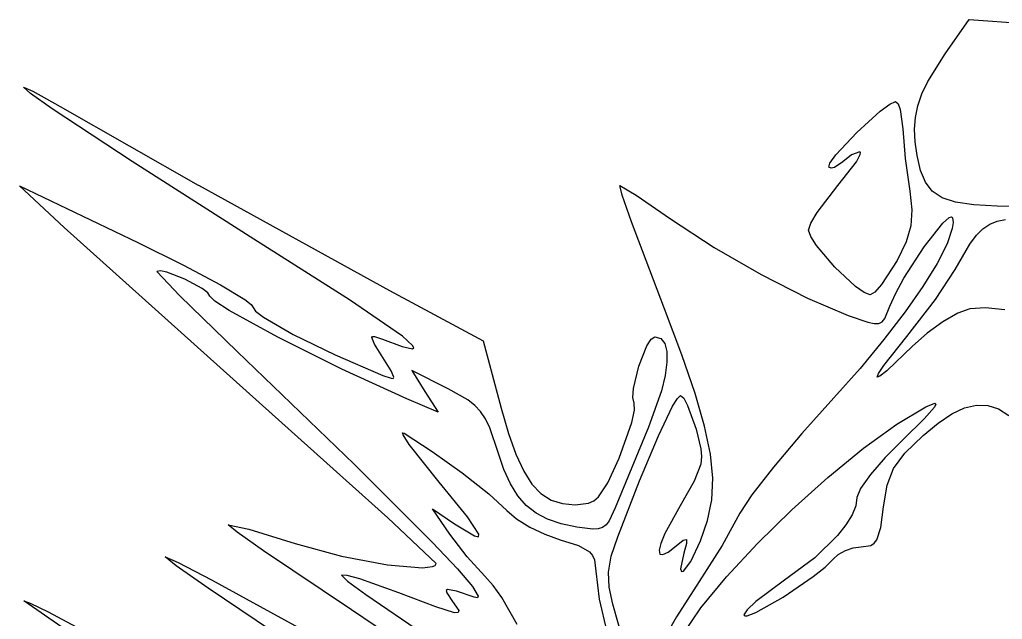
# Model space of a CAD drawing. Extents: x -210 to 584, y -218 to 350.
# Drawn here: x 32.4 to 148.9, y 279.4 to 350.5 of the extents above; entities that cross this region are included whole.
import ezdxf

# ---------------------------------------------------------------- set-up
doc = ezdxf.new("R2010")
doc.units = 0

msp = doc.modelspace()

# ---------------------------------------------------------------- linework, layer by layer
at = {"layer": 'Ebene 1'}
for p, q in [((142.12659, 346.45248), (144.95031, 350.49785)), ((144.95031, 350.49785), (151.9906, 350.0039)), ((140.060459, 343.149722), (142.12659, 346.45248)), ((139.36788, 341.6873), (140.060459, 343.149722)), ((33.657704, 341.743619), (32.828116, 342.482489)), ((32.828116, 342.482489), (33.926282, 342.01568)), ((36.21456, 339.936313), (33.657704, 341.743619)), ((33.926282, 342.01568), (37.152685, 340.20595)), ((138.885205, 340.289053), (139.36788, 341.6873)), ((134.429488, 339.656885), (135.541725, 340.480906)), ((135.541725, 340.480906), (136.24108, 340.79156)), ((136.24108, 340.79156), (136.529295, 340.536104)), ((136.529295, 340.536104), (136.784001, 339.84057)), ((45.708141, 333.665355), (36.21456, 339.936313)), ((37.152685, 340.20595), (53.545885, 330.88926)), ((131.62538, 337.116382), (134.429488, 339.656885)), ((136.784001, 339.84057), (137.08231, 337.55428)), ((138.599621, 338.908634), (138.885205, 340.289053)), ((138.498313, 337.499696), (138.599621, 338.908634)), ((129.146779, 334.465333), (131.62538, 337.116382)), ((137.08231, 337.55428), (137.378189, 334.053321)), ((138.568468, 336.015894), (138.498313, 337.499696)), ((138.79727, 334.41088), (138.568468, 336.015894)), ((131.98341, 334.81523), (131.028736, 334.468979)), ((131.585303, 333.644307), (132.051107, 334.500711)), ((132.089253, 334.733877), (131.98341, 334.81523)), ((132.051107, 334.500711), (132.089253, 334.733877)), ((59.704985, 324.76755), (45.708141, 333.665355)), ((128.31171, 332.99902), (128.441427, 333.50313)), ((128.441427, 333.50313), (129.146779, 334.465333)), ((129.96838, 333.63654), (129.013321, 332.963131)), ((129.39285, 330.82877), (131.585303, 333.644307)), ((131.028736, 334.468979), (129.96838, 333.63654)), ((137.378189, 334.053321), (137.91556, 330.18142)), ((139.204217, 332.625305), (138.79727, 334.41088)), ((128.603664, 332.88197), (128.31171, 332.99902)), ((129.013321, 332.963131), (128.603664, 332.88197)), ((139.768537, 331.222024), (139.204217, 332.625305)), ((140.585333, 330.156586), (139.768537, 331.222024)), ((37.633355, 325.87385), (32.355275, 330.79482)), ((32.355275, 330.79482), (46.365275, 324.08894)), ((53.545885, 330.88926), (53.548285, 330.89226)), ((53.548285, 330.89226), (76.226985, 318.39536)), ((103.822643, 329.676851), (103.53559, 330.83125)), ((103.53559, 330.83125), (105.471324, 329.675768)), ((126.941519, 327.632215), (129.39285, 330.82877)), ((137.91556, 330.18142), (138.177668, 327.94436)), ((141.749708, 329.384541), (140.585333, 330.156586)), ((104.914149, 326.533661), (103.822643, 329.676851)), ((105.471324, 329.675768), (109.53651, 326.89754)), ((143.356765, 328.861439), (141.749708, 329.384541)), ((145.501609, 328.542828), (143.356765, 328.861439)), ((126.195711, 326.363541), (126.941519, 327.632215)), ((138.177668, 327.94436), (138.056401, 326.055666)), ((148.279343, 328.384259), (145.501609, 328.542828)), ((151.78507, 328.34128), (148.279343, 328.384259)), ((108.81738, 316.20095), (104.914149, 326.533661)), ((109.53651, 326.89754), (114.718103, 323.499735)), ((125.92178, 325.54578), (126.195711, 326.363541)), ((139.629859, 323.570324), (141.850952, 326.379981)), ((141.850952, 326.379981), (142.611165, 327.044968)), ((142.611165, 327.044968), (142.853918, 327.122218)), ((142.853918, 327.122218), (142.98614, 327.00253)), ((143.056185, 326.449632), (142.967234, 325.743623)), ((142.98614, 327.00253), (143.056185, 326.449632)), ((147.411489, 326.260989), (148.288618, 326.609011)), ((148.288618, 326.609011), (149.278042, 326.793228)), ((62.300755, 303.72955), (37.633355, 325.87385)), ((126.176701, 324.783145), (125.92178, 325.54578)), ((138.056401, 326.055666), (137.489659, 324.175412)), ((142.967234, 325.743623), (142.340107, 323.914351)), ((145.833968, 324.939364), (146.606619, 325.71562)), ((146.606619, 325.71562), (147.411489, 326.260989)), ((46.365275, 324.08894), (51.779611, 321.406768)), ((71.458423, 317.285173), (59.704985, 324.76755)), ((126.861033, 323.711705), (126.176701, 324.783145)), ((137.489659, 324.175412), (136.41534, 321.96367)), ((145.053498, 323.898679), (145.833968, 324.939364)), ((114.718103, 323.499735), (120.309304, 320.265704)), ((129.035338, 321.148491), (126.861033, 323.711705)), ((137.232956, 319.858745), (139.629859, 323.570324)), ((142.340107, 323.914351), (141.160284, 321.59888)), ((143.30895, 320.88986), (145.053498, 323.898679)), ((136.41534, 321.96367), (134.567605, 319.081796)), ((49.047864, 320.717465), (48.629785, 320.62757)), ((48.629785, 320.62757), (51.337731, 317.73651)), ((49.828741, 320.558155), (49.047864, 320.717465)), ((51.962875, 319.731088), (49.828741, 320.558155)), ((51.779611, 321.406768), (56.164862, 319.060783)), ((131.479511, 318.868307), (129.035338, 321.148491)), ((141.160284, 321.59888), (139.483293, 318.881371)), ((140.988173, 317.337649), (143.30895, 320.88986)), ((54.000169, 318.624702), (51.962875, 319.731088)), ((120.309304, 320.265704), (125.788183, 317.47939)), ((136.252981, 318.066355), (137.232956, 319.858745)), ((54.659996, 318.116243), (54.000169, 318.624702)), ((56.164862, 319.060783), (59.071995, 317.303595)), ((76.226985, 318.39536), (87.310785, 312.43254)), ((132.501178, 318.150654), (131.479511, 318.868307)), ((133.782148, 318.205238), (133.22837, 317.88332)), ((134.567605, 319.081796), (133.782148, 318.205238)), ((139.483293, 318.881371), (137.364657, 315.845989)), ((51.337731, 317.73651), (58.142215, 311.14153)), ((54.908605, 317.71733), (54.659996, 318.116243)), ((55.517622, 317.115585), (54.908605, 317.71733)), ((57.205415, 316.033486), (55.517622, 317.115585)), ((59.071995, 317.303595), (59.830944, 316.724743)), ((77.741843, 312.956145), (71.458423, 317.285173)), ((125.788183, 317.47939), (130.63281, 315.42474)), ((133.22837, 317.88332), (132.501178, 318.150654)), ((133.22837, 317.88332), (133.22837, 317.88332)), ((135.57034, 316.53043), (136.252981, 318.066355)), ((137.58849, 312.93349), (140.988173, 317.337649)), ((62.981764, 312.863295), (57.205415, 316.033486)), ((59.830944, 316.724743), (60.051975, 316.38782)), ((60.051975, 316.38782), (60.322823, 315.929975)), ((60.322823, 315.929975), (61.268035, 315.208829)), ((110.88179, 310.746533), (108.81738, 316.20095)), ((137.364657, 315.845989), (134.859902, 312.576895)), ((134.962343, 315.079679), (135.57034, 316.53043)), ((145.04233, 316.22415), (143.602688, 315.684973)), ((146.887682, 316.340206), (145.04233, 316.22415)), ((149.208296, 316.084641), (146.887682, 316.340206)), ((61.268035, 315.208829), (64.77663, 313.188926)), ((130.63281, 315.42474), (132.943961, 314.627668)), ((134.237011, 314.479036), (134.642493, 314.679396)), ((134.642493, 314.679396), (134.962343, 315.079679)), ((143.602688, 315.684973), (141.844106, 314.665503)), ((132.943961, 314.627668), (133.6896, 314.465995)), ((133.6896, 314.465995), (134.237011, 314.479036)), ((141.844106, 314.665503), (139.989144, 313.311851)), ((70.566534, 309.076897), (62.981764, 312.863295)), ((64.77663, 313.188926), (69.767922, 310.752685)), ((74.118971, 312.811501), (74.196466, 312.943201)), ((74.447049, 312.044854), (74.118971, 312.811501)), ((74.196466, 312.943201), (74.434561, 312.936968)), ((74.434561, 312.936968), (75.391285, 312.60015)), ((75.391285, 312.60015), (77.726985, 311.741859)), ((78.948909, 311.883669), (77.741843, 312.956145)), ((87.310785, 312.43254), (89.461405, 304.451)), ((106.753737, 311.841851), (107.251522, 312.61459)), ((107.251522, 312.61459), (107.700905, 312.9038)), ((107.700905, 312.9038), (108.402498, 312.6998)), ((108.402498, 312.6998), (108.871005, 312.108647)), ((134.859902, 312.576895), (132.024555, 309.158255)), ((134.846304, 309.482803), (137.58849, 312.93349)), ((139.989144, 313.311851), (138.26036, 311.77013)), ((75.421325, 310.45813), (74.447049, 312.044854)), ((77.726985, 311.741859), (78.928408, 311.490969)), ((78.928408, 311.490969), (79.08919, 311.604609)), ((79.08919, 311.604609), (78.948909, 311.883669)), ((105.790765, 309.415144), (106.753737, 311.841851)), ((108.871005, 312.108647), (109.108729, 311.161609)), ((138.26036, 311.77013), (135.20321, 308.864781)), ((58.142215, 311.14153), (72.028692, 297.805272)), ((69.767922, 310.752685), (75.432075, 308.32468)), ((76.405096, 308.859558), (75.421325, 310.45813)), ((109.108729, 311.161609), (109.11797, 309.889958)), ((112.464416, 306.157405), (110.88179, 310.746533)), ((78.288605, 305.54443), (70.566534, 309.076897)), ((76.73425, 308.093688), (76.405096, 308.859558)), ((83.164165, 306.74401), (78.859855, 308.91425)), ((78.859855, 308.91425), (80.427575, 306.43107)), ((105.167588, 306.762384), (105.790765, 309.415144)), ((109.11797, 309.889958), (108.90103, 308.324961)), ((132.024555, 309.158255), (128.91414, 305.67423)), ((134.209303, 308.536064), (134.846304, 309.482803)), ((135.20321, 308.864781), (134.390377, 308.222511)), ((75.432075, 308.32468), (76.409629, 307.976675)), ((76.409629, 307.976675), (76.653609, 307.965564)), ((76.653609, 307.965564), (76.73425, 308.093688)), ((108.90103, 308.324961), (108.46021, 306.49789)), ((134.058201, 308.114453), (134.209303, 308.536064)), ((134.390377, 308.222511), (134.058201, 308.114453)), ((85.497773, 305.423142), (83.164165, 306.74401)), ((105.094547, 305.707081), (105.167588, 306.762384)), ((81.995285, 303.94788), (78.288605, 305.54443)), ((80.427575, 306.43107), (81.995285, 303.94788)), ((86.33757, 304.766694), (85.497773, 305.423142)), ((105.239805, 305.02228), (105.094547, 305.707081)), ((108.46021, 306.49789), (106.916135, 302.1826)), ((109.7997, 304.658455), (110.377063, 305.603271)), ((110.377063, 305.603271), (110.74221, 305.93072)), ((110.74221, 305.93072), (111.10748, 305.617155)), ((111.10748, 305.617155), (111.578953, 304.763363)), ((113.587812, 302.288926), (112.464416, 306.157405)), ((128.91414, 305.67423), (125.113878, 301.437968)), ((87.020458, 304.035179), (86.33757, 304.766694)), ((89.461405, 304.451), (90.3365, 301.452144)), ((104.944709, 302.723668), (105.272665, 304.216555)), ((105.272665, 304.216555), (105.239805, 305.02228)), ((108.108599, 301.141896), (109.7997, 304.658455)), ((111.578953, 304.763363), (112.59709, 301.95652)), ((136.392661, 302.550028), (139.839566, 304.60182)), ((140.858122, 304.565698), (139.63284, 303.177438)), ((139.839566, 304.60182), (140.907616, 305.012523)), ((141.026202, 304.901546), (140.858122, 304.565698)), ((140.907616, 305.012523), (141.026202, 304.901546)), ((142.915472, 303.747581), (144.430493, 304.457999)), ((144.430493, 304.457999), (145.845077, 304.794611)), ((145.845077, 304.794611), (147.178049, 304.75949)), ((147.178049, 304.75949), (148.448232, 304.354708)), ((148.448232, 304.354708), (149.67445, 303.582337)), ((76.007719, 291.419526), (62.300755, 303.72955)), ((87.59226, 303.170304), (87.020458, 304.035179)), ((88.0988, 302.113776), (87.59226, 303.170304)), ((139.63284, 303.177438), (137.173526, 300.76384)), ((141.281191, 302.661286), (142.915472, 303.747581)), ((89.099385, 299.19259), (88.0988, 302.113776)), ((106.916135, 302.1826), (102.974435, 292.61004)), ((103.441985, 298.52871), (104.944709, 302.723668)), ((112.59709, 301.95652), (113.1582, 299.635586)), ((114.274534, 298.996455), (113.587812, 302.288926)), ((132.438132, 299.685379), (136.392661, 302.550028)), ((139.508826, 301.19704), (141.281191, 302.661286)), ((77.823127, 301.273431), (77.765318, 301.502879)), ((77.765318, 301.502879), (77.940185, 301.46712)), ((78.568495, 300.114155), (77.823127, 301.273431)), ((77.940185, 301.46712), (81.284734, 299.312068)), ((90.3365, 301.452144), (91.217185, 298.976716)), ((105.869448, 295.8314), (108.108599, 301.141896)), ((125.113878, 301.437968), (121.74779, 297.445161)), ((137.173526, 300.76384), (135.022736, 298.58239)), ((137.335252, 299.097373), (139.508826, 301.19704)), ((82.100295, 295.66075), (78.568495, 300.114155)), ((113.1582, 299.635586), (113.224821, 298.705985)), ((128.207638, 296.225038), (132.438132, 299.685379)), ((81.284734, 299.312068), (84.845743, 296.75598)), ((89.792715, 297.158889), (89.099385, 299.19259)), ((91.217185, 298.976716), (92.132654, 296.986626)), ((102.099483, 295.587031), (103.441985, 298.52871)), ((113.224821, 298.705985), (113.124188, 297.813553)), ((114.547135, 296.135352), (114.274534, 298.996455)), ((135.022736, 298.58239), (133.265455, 296.554385)), ((135.995231, 297.285215), (137.335252, 299.097373)), ((72.028692, 297.805272), (81.330803, 288.524593)), ((113.124188, 297.813553), (112.347258, 295.789968)), ((121.74779, 297.445161), (119.181203, 294.144914)), ((135.241133, 295.313014), (135.995231, 297.285215)), ((84.845743, 296.75598), (87.998897, 294.267857)), ((90.556667, 295.451046), (89.792715, 297.158889)), ((92.132654, 296.986626), (93.112098, 295.443784)), ((114.42817, 293.560978), (114.547135, 296.135352)), ((123.932835, 292.38617), (128.207638, 296.225038)), ((133.265455, 296.554385), (132.082717, 294.906165)), ((85.455724, 291.554326), (82.100295, 295.66075)), ((91.423648, 294.038277), (90.556667, 295.451046)), ((93.112098, 295.443784), (94.184709, 294.3101)), ((101.001596, 293.911303), (102.099483, 295.587031)), ((103.28279, 289.17732), (105.869448, 295.8314)), ((112.347258, 295.789968), (110.67962, 292.86438)), ((132.082717, 294.906165), (131.655556, 293.86407)), ((134.825326, 292.73322), (135.241133, 295.313014)), ((87.998897, 294.267857), (90.119885, 292.3167)), ((92.426063, 292.889803), (91.423648, 294.038277)), ((94.184709, 294.3101), (95.379681, 293.547485)), ((100.4439, 293.44078), (101.001596, 293.911303)), ((119.181203, 294.144914), (117.77944, 291.98633)), ((131.655556, 293.86407), (131.515368, 292.872323)), ((93.596317, 291.974839), (92.426063, 292.889803)), ((95.379681, 293.547485), (96.726206, 293.117848)), ((96.726206, 293.117848), (98.253475, 292.9831)), ((98.253475, 292.9831), (99.826776, 293.157876)), ((99.826776, 293.157876), (100.4439, 293.44078)), ((102.974435, 292.61004), (102.277884, 291.085718)), ((110.67962, 292.86438), (108.880981, 289.566297)), ((113.940193, 291.12869), (114.42817, 293.560978)), ((131.515368, 292.872323), (131.075022, 291.774517)), ((134.48285, 290.271655), (134.825326, 292.73322)), ((81.734855, 286.00855), (76.007719, 291.419526)), ((83.370415, 289.49727), (81.330855, 292.48544)), ((81.330855, 292.48544), (83.920185, 290.74225)), ((86.826656, 289.503108), (85.455724, 291.554326)), ((90.119885, 292.3167), (91.270127, 291.331862)), ((94.966817, 291.262606), (93.596317, 291.974839)), ((117.77944, 291.98633), (115.6577, 288.169562)), ((119.845379, 288.385939), (123.932835, 292.38617)), ((131.075022, 291.774517), (130.351194, 290.589754)), ((58.163294, 289.7212), (57.098095, 290.60677)), ((57.098095, 290.60677), (59.543072, 290.077178)), ((83.920185, 290.74225), (86.28938, 289.301086)), ((91.270127, 291.331862), (92.847454, 290.349048)), ((92.847454, 290.349048), (94.644049, 289.482142)), ((96.569968, 290.72232), (94.966817, 291.262606)), ((98.438175, 290.3232), (96.569968, 290.72232)), ((100.314063, 290.095633), (98.438175, 290.3232)), ((101.49253, 290.298694), (100.971455, 290.133751)), ((101.915327, 290.609627), (101.49253, 290.298694)), ((102.277884, 291.085718), (101.915327, 290.609627)), ((113.10576, 288.69385), (113.940193, 291.12869)), ((130.351194, 290.589754), (129.360561, 289.337134)), ((134.02193, 288.836836), (134.48285, 290.271655)), ((61.273618, 287.528054), (58.163294, 289.7212)), ((59.543072, 290.077178), (65.021955, 288.38927)), ((85.431252, 286.80525), (83.370415, 289.49727)), ((86.28938, 289.301086), (86.791776, 289.183823)), ((86.791776, 289.183823), (86.826656, 289.503108)), ((94.644049, 289.482142), (96.452095, 288.84503)), ((100.971455, 290.133751), (100.314063, 290.095633)), ((102.522349, 286.877774), (103.28279, 289.17732)), ((108.880981, 289.566297), (108.397988, 288.408735)), ((129.360561, 289.337134), (126.645585, 286.704726)), ((65.021955, 288.38927), (70.537615, 286.885368)), ((81.330803, 288.524593), (84.270001, 285.397568)), ((96.452095, 288.84503), (98.633951, 288.145842)), ((98.633951, 288.145842), (99.922574, 287.41843)), ((108.397988, 288.408735), (108.194431, 287.597693)), ((109.274526, 287.385189), (110.20286, 288.10173)), ((110.20286, 288.10173), (111.036328, 288.769531)), ((111.036328, 288.769531), (111.427898, 288.886246)), ((111.436431, 288.397173), (111.12079, 287.24761)), ((111.427898, 288.886246), (111.436431, 288.397173)), ((111.961365, 286.272886), (113.10576, 288.69385)), ((115.6577, 288.169562), (112.93149, 283.88823)), ((116.176928, 284.441511), (119.845379, 288.385939)), ((130.285624, 287.569626), (131.224557, 287.886191)), ((131.224557, 287.886191), (132.154996, 288.00247)), ((132.154996, 288.00247), (133.295125, 288.167521)), ((133.295125, 288.167521), (133.700978, 288.422818)), ((133.700978, 288.422818), (134.02193, 288.836836)), ((50.929246, 285.759113), (49.620958, 286.81599)), ((49.620958, 286.81599), (51.150967, 286.143472)), ((71.711295, 280.54027), (61.273618, 287.528054)), ((70.537615, 286.885368), (75.988653, 285.869441)), ((87.521325, 284.52906), (85.431252, 286.80525)), ((99.922574, 287.41843), (100.301235, 286.983118)), ((100.301235, 286.983118), (100.539764, 286.467525)), ((102.191044, 284.998801), (102.522349, 286.877774)), ((108.194431, 287.597693), (108.271726, 287.14732)), ((108.271726, 287.14732), (108.631286, 287.071769)), ((108.631286, 287.071769), (109.274526, 287.385189)), ((111.12079, 287.24761), (110.736513, 285.380462)), ((126.645585, 286.704726), (123.063506, 284.0301)), ((128.820156, 286.52926), (129.447667, 287.10118)), ((129.447667, 287.10118), (130.285624, 287.569626)), ((54.701751, 283.110225), (50.929246, 285.759113)), ((51.150967, 286.143472), (55.106601, 284.083491)), ((75.988653, 285.869441), (80.134567, 285.518249)), ((80.134567, 285.518249), (81.330445, 285.647165)), ((81.330445, 285.647165), (81.641275, 285.797418)), ((81.641275, 285.797418), (81.734855, 286.00855)), ((100.539764, 286.467525), (100.707325, 285.09786)), ((111.09416, 285.111989), (111.961365, 286.272886)), ((126.458062, 284.463187), (127.882629, 285.598511)), ((127.882629, 285.598511), (128.820156, 286.52926)), ((71.198969, 284.600153), (70.544605, 284.64323)), ((70.544605, 284.64323), (71.25683, 283.929388)), ((72.697416, 284.188883), (71.198969, 284.600153)), ((84.270001, 285.397568), (86.071845, 283.275407)), ((88.506915, 283.429344), (87.521325, 284.52906)), ((100.707325, 285.09786), (101.08902, 281.79734)), ((102.266177, 283.216925), (102.191044, 284.998801)), ((110.736513, 285.380462), (110.837119, 285.056973)), ((110.837119, 285.056973), (111.09416, 285.111989)), ((113.159138, 280.770049), (116.176928, 284.441511)), ((122.902381, 282.049113), (126.458062, 284.463187)), ((55.106601, 284.083491), (67.896058, 277.079)), ((71.25683, 283.929388), (73.41676, 282.330504)), ((77.335165, 282.538), (72.697416, 284.188883)), ((86.071845, 283.275407), (86.739245, 282.155097)), ((89.528533, 282.0017), (88.506915, 283.429344)), ((102.72505, 281.20867), (102.266177, 283.216925)), ((112.93149, 283.88823), (110.247528, 279.717969)), ((123.063506, 284.0301), (119.66175, 281.505196)), ((67.316758, 274.63509), (54.701751, 283.110225)), ((73.41676, 282.330504), (80.246971, 277.686351)), ((81.709883, 280.867493), (77.335165, 282.538)), ((83.102748, 282.937984), (82.941906, 282.811154)), ((82.941906, 282.811154), (82.999199, 282.536357)), ((82.999199, 282.536357), (83.698665, 281.52927)), ((84.148367, 282.761343), (83.102748, 282.937984)), ((86.275115, 282.03363), (84.148367, 282.761343)), ((86.739245, 282.155097), (86.648439, 281.969697)), ((119.662262, 280.227632), (122.902381, 282.049113)), ((37.345377, 278.457855), (32.835093, 281.57723)), ((32.835093, 281.57723), (33.611226, 281.304559)), ((33.611226, 281.304559), (35.724481, 280.274506)), ((83.698665, 281.52927), (84.427571, 280.43676)), ((86.648439, 281.969697), (86.275115, 282.03363)), ((91.368054, 278.792986), (89.528533, 282.0017)), ((101.08902, 281.79734), (102.00035, 277.916743)), ((104.36026, 275.30289), (102.72505, 281.20867)), ((119.66175, 281.505196), (118.626921, 280.53528)), ((35.724481, 280.274506), (42.671473, 276.59612)), ((82.118404, 273.521129), (71.711295, 280.54027)), ((83.919331, 280.191624), (81.709883, 280.867493)), ((84.357098, 280.203668), (83.919331, 280.191624)), ((84.427571, 280.43676), (84.357098, 280.203668)), ((110.247528, 279.717969), (108.22709, 276.1687)), ((111.023666, 277.58872), (113.159138, 280.770049)), ((118.626921, 280.53528), (118.246856, 279.93934)), ((118.246856, 279.93934), (118.347109, 279.816238)), ((118.347109, 279.816238), (118.632148, 279.83305)), ((118.632148, 279.83305), (119.662262, 280.227632))]:
    msp.add_line(p, q, dxfattribs=at)

doc.saveas('drawing.dxf')
